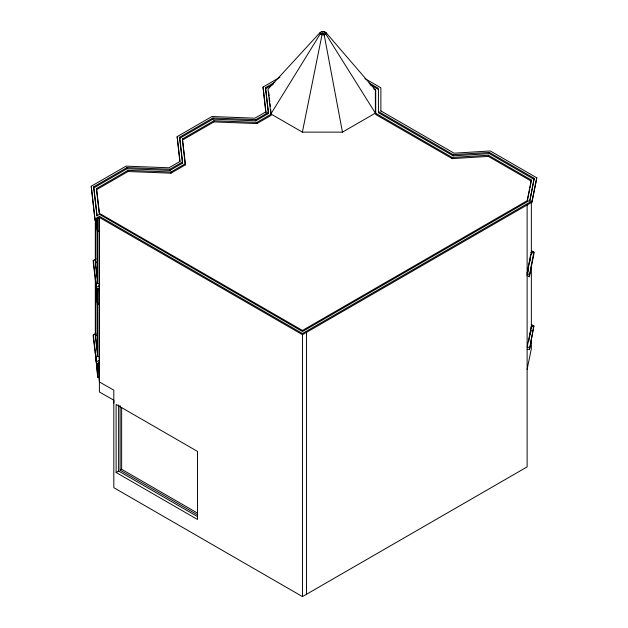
<?xml version="1.0" encoding="UTF-8"?>
<svg xmlns="http://www.w3.org/2000/svg" width="628" height="628" viewBox="0 0 628 628"><rect width="100%" height="100%" fill="white"/><g stroke="black" fill="none" stroke-linecap="round" stroke-linejoin="round"><path stroke-width="0.94" d="M113.825 403.098L113.817 400.185L99.397 391.99L99.507 216.338L302.468 333.515L532.049 200.968L536.783 177.803L490.303 150.963L454.068 153.193L380.882 110.936M342.464 132.139L324.174 34.783L324.244 31.526L321.952 31.4L320.209 32.405L268.015 89.16L270.88 113.958L302.374 132.139L342.464 132.139L375.379 113.134L375.379 89.992L325.94 32.507L324.244 31.526L375.379 113.134M529.278 274.695L527.151 273.29L530.691 254.411M529.278 276.713L527.151 275.307L528.384 268.698M302.374 132.139L322.015 34.776L320.319 33.794L320.209 32.405L324.174 34.783L325.948 33.763L325.94 32.507M533.855 252.158L532.144 253.147L531.053 252.519L533.855 252.158L529.271 276.783L533.855 254.175L533.855 252.158L531.335 250.705M528.784 341.169L531.484 325.822L533.847 325.979L531.359 326.513L532.144 326.968L533.855 325.979L529.514 349.396L527.143 349.239M529.514 349.396L533.855 325.979L531.335 324.519M375.709 113.33L452.16 157.471L488.396 155.242L531.359 180.048L527.128 200.748L302.468 330.454L99.397 213.347L96.531 188.549L128.026 170.361L170.981 172.017L185.299 163.751L182.458 138.937L213.967 120.749L256.891 122.413L271.21 114.147L271.21 115.309L256.891 123.575L213.967 121.903L182.458 140.099L185.299 164.905L170.981 173.171L128.026 171.523L96.531 189.703L99.287 213.551M527.324 200.968L529.624 189.672M530.008 187.788L531.359 180.048M529.71 201.47L534.2 178.313L489.393 152.447L453.165 154.676L378.425 111.525M529.906 200.513L534.2 178.313M279.884 77.307L263.038 87.041L265.895 111.839L254.897 118.19L211.974 116.518L177.151 136.629L179.993 161.435L168.987 167.786L126.032 166.137L91.217 186.241L94.993 220.106L99.507 217.5L302.468 334.677L532.049 202.13L536.783 177.803M527.151 273.29L531.359 252.699M527.151 275.307L528.486 268.753M530.016 261.264L530.401 259.395M527.128 369.358L531.359 348.65L531.359 339.073M270.88 113.958L320.319 33.794L324.174 34.783L321.952 31.4M531.045 252.519L533.847 252.213M182.513 161.985L182.513 163.147L169.937 170.408L126.982 168.751L93.745 187.945L93.745 186.783L126.982 167.597L169.937 169.246L182.513 161.985L179.671 137.179L212.923 117.978L255.847 119.65L268.423 112.388L265.558 87.59L274.86 82.221M182.513 163.147L179.671 138.333L212.923 119.139L255.847 120.804L268.423 113.542L268.423 112.388M268.423 113.542L265.558 88.744L273.172 84.356M94.993 220.106L94.993 218.944L99.507 216.338M99.059 285.041L99.405 287.922L96.524 289.343L93.274 262.449L93.274 260.432L96.013 258.854M96.524 289.343L96.524 287.326L99.381 285.677L99.153 283.778M99.177 360.48L99.405 362.403L96.524 363.824L93.274 336.93L93.274 334.912L96.013 333.335M96.524 363.824L96.524 361.806L99.381 360.158L98.918 356.351M99.507 362.113L99.177 360.268M529.71 200.316L302.468 331.513L99.507 214.336L97.089 215.734L93.745 186.783M116.117 472.484L197.498 519.466L197.498 451.414L116.117 404.432L116.117 472.484L118.621 471.031L197.459 516.546M120.129 405.594L120.129 470.16L121.636 469.297L197.475 513.084M98.847 377.185L99.397 381.95L113.809 390.145L113.825 487.689L302.468 596.6L527.128 466.894L527.128 204.555M369.115 83.006L378.425 88.375L378.425 112.679L453.165 155.83L489.393 153.609L534.2 179.475M373.723 89.035L375.709 90.189L375.709 114.484L452.16 158.625L488.396 156.403L531.359 181.202M96.398 219.251L97.725 230.696L99.255 230.641L99.255 217.414M96.17 218.466L97.678 231.544L99.208 231.481L99.177 283.605L97.678 283.668L95.315 263.203L95.315 219.698M95.558 219.949L95.558 262.323L97.089 262.261L97.623 267.34M99.255 289.932L97.725 289.995L97.725 303.214L99.255 303.159L99.004 288.024M97.678 304.415L99.208 304.352L99.177 356.484L97.678 356.539L95.315 336.074L95.315 283.872L97.678 304.415L97.678 356.539M95.558 335.195L97.434 351.445L97.434 305.286L95.558 288.974L95.558 335.195L97.089 335.14L97.646 339.913M99.255 363.926L97.725 363.989L97.725 377.216L99.255 377.153L99.036 362.018L99.224 377.153M322.015 34.776L324.174 34.783M529.514 347.378L527.143 347.221L531.484 325.822L531.484 327.84M364.947 78.594L380.882 87.794L380.882 111.132M369.963 84.647L378.425 89.537M94.349 259.811L95.299 260.361M94.349 334.292L95.299 334.842M120.129 470.16L197.655 514.921M93.274 260.439L96.524 287.326M93.274 334.92L96.524 361.806M268.682 92.214L269.122 96.029M269.341 97.937L269.781 101.752M270.001 103.659L270.33 106.517M270.66 109.382L270.99 112.239M179.883 161.639L177.151 136.629M93.855 188.91L96.979 215.93M96.508 218.905L97.615 228.498L97.615 217.853M95.998 219.941L97.434 232.415L97.434 278.573L95.558 262.323M91.217 186.241L94.993 218.944M97.395 288.456L97.615 301.016L95.401 277.976M97.725 303.214L95.299 282.223L95.299 277.498M97.725 377.216L95.299 352.441M532.049 200.968L532.049 202.13M531.359 202.263L531.359 254.709M531.359 264.419L531.359 328.53M489.393 152.447L489.393 153.609M488.396 155.242L488.396 156.403M453.165 154.676L453.165 155.83M452.16 157.471L452.16 158.625M306.48 331.945L306.48 594.284M302.468 333.515L302.468 596.6M265.895 111.839L265.895 112.993L263.038 87.041M265.558 87.59L265.558 88.744M256.891 122.413L256.891 123.575M255.847 119.65L255.847 120.804M213.967 120.749L213.967 121.903M212.923 117.978L212.923 119.139M185.299 163.751L185.299 164.905M182.458 138.937L182.458 140.099M179.671 137.179L179.671 138.333M170.981 172.017L170.981 173.171M169.937 169.246L169.937 170.408M128.026 170.361L128.026 171.523M126.982 167.597L126.982 168.751M121.636 407.658L121.636 469.297M118.621 404.934L118.621 471.031M99.224 217.414L99.224 230.641M99.224 289.932L99.224 303.159M97.725 217.476L97.725 230.696M97.678 231.544L97.678 283.668M97.615 364.366L97.615 375.01L95.401 351.97M97.073 228.097L97.073 262.559M97.089 301.432L97.089 335.14M96.531 188.549L96.531 189.703M530.982 330.344L530.056 334.873L530.99 330.344"/></g></svg>
